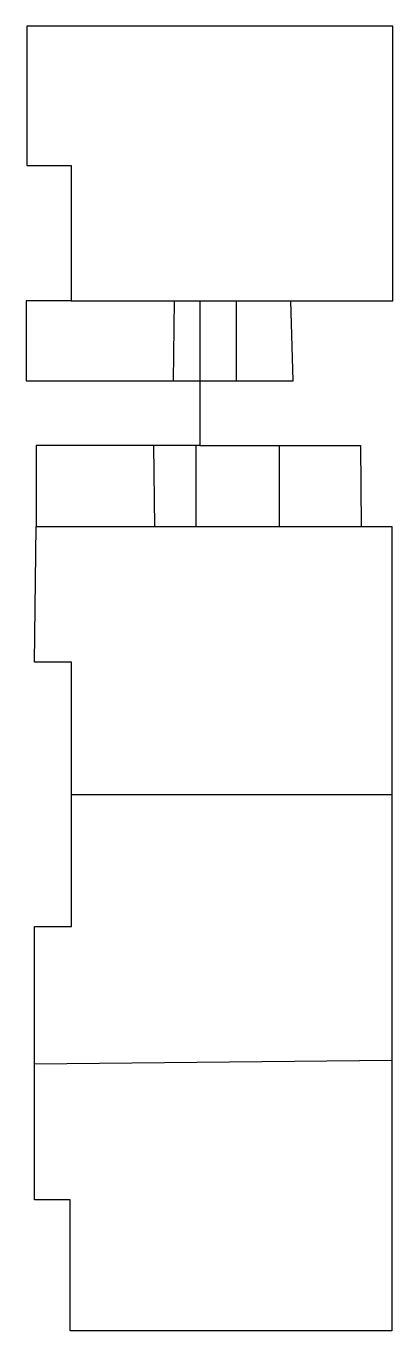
# Model space of a CAD drawing. Header units: inches. Extents: x 0 to 8.28, y 0 to 6.55.
# Drawn here: x 6.974 to 8.279, y 1.909 to 6.549 of the extents above.
import ezdxf

# ---------------------------------------------------------------- set-up
doc = ezdxf.new("R2010")
doc.units = ezdxf.units.IN
doc.header["$MEASUREMENT"] = 0
doc.layers.add('floor 7', color=6, linetype='Continuous')

msp = doc.modelspace()

# ---------------------------------------------------------------- linework, layer by layer
at = {"layer": 'floor 7'}
for p, q in [((8.2789, 6.5489), (6.9772, 6.5489)), ((6.9772, 6.5489), (6.9772, 6.0537)), ((8.2789, 5.5717), (8.2789, 6.5489)), ((6.9772, 6.0537), (7.135, 6.0537)), ((7.135, 6.0537), (7.135, 5.5717)), ((7.135, 5.5717), (6.9742, 5.5717)), ((6.9742, 5.5717), (6.9742, 5.2879)), ((7.135, 5.5717), (8.2789, 5.5717)), ((7.5012, 5.5717), (7.4977, 5.2879)), ((7.5919, 5.5717), (7.5919, 5.0571)), ((7.7209, 5.5717), (7.7209, 5.2879)), ((7.9245, 5.2879), (7.9156, 5.5717)), ((6.9742, 5.2879), (7.9245, 5.2879)), ((7.5919, 5.0571), (7.0099, 5.0571)), ((7.0099, 5.0571), (7.0099, 4.77)), ((7.4279, 5.0571), (7.4308, 4.77)), ((7.5789, 4.77), (7.5789, 5.0571)), ((7.5919, 5.0571), (8.1638, 5.0571)), ((7.874, 5.0571), (7.874, 4.77)), ((8.1638, 5.0571), (8.1666, 4.77)), ((7.0043, 4.2872), (7.0099, 4.77)), ((7.0099, 4.77), (8.2752, 4.77)), ((8.2752, 4.77), (8.2752, 1.9091)), ((7.1354, 4.2872), (7.0043, 4.2872)), ((7.1354, 3.3468), (7.1354, 4.2872)), ((7.1354, 3.817), (8.2752, 3.817)), ((7.0043, 2.3748), (7.0043, 3.3468)), ((7.0043, 3.3468), (7.1354, 3.3468)), ((7.0043, 2.8586), (8.2752, 2.8721)), ((7.1309, 2.3748), (7.0043, 2.3748)), ((7.1309, 1.9091), (7.1309, 2.3748)), ((8.2752, 1.9091), (7.1309, 1.9091))]:
    msp.add_line(p, q, dxfattribs=at)

doc.saveas('drawing.dxf')
